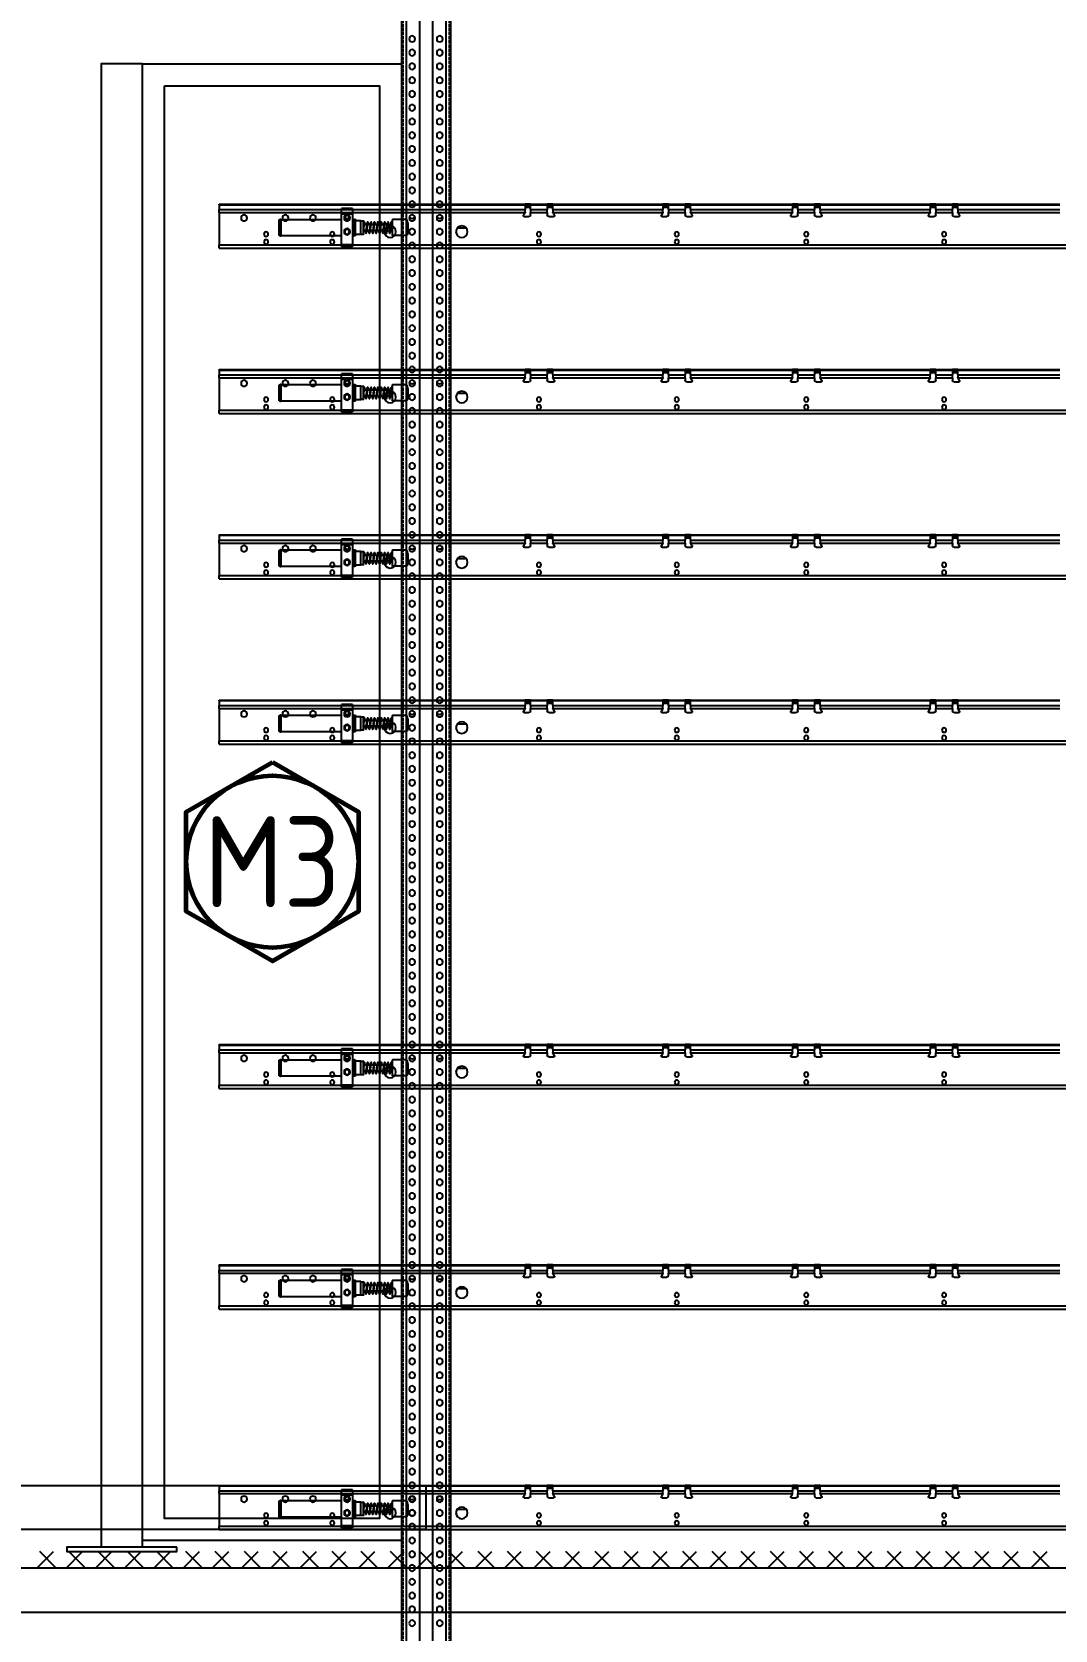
# Model space of a CAD drawing. Header units: millimetres. Extents: x -511490 to -68792, y -77452 to 318982.
# Drawn here: x -74405 to -72549, y 310007 to 312907 of the extents above; entities that cross this region are included whole.
import ezdxf
from ezdxf.enums import TextEntityAlignment as Align

# ---------------------------------------------------------------- set-up
doc = ezdxf.new("R2010")
doc.units = ezdxf.units.MM
doc.linetypes.add('P05529 MS Rack Elevation$0$AM_ISO02W050', pattern=[7.5, 6, -1.5])
for name, color, linetype, lineweight in [('Fencing', 62, 'Continuous', 60), ('Multishuttle Phantom', 8, 'Continuous', 25), ('P05529 MS Rack Elevation$1$Hidden', 9, 'P05529 MS Rack Elevation$0$AM_ISO02W050', 25)]:
    doc.layers.add(name, color=color, linetype=linetype, lineweight=lineweight)
doc.layers.add('P05529 MS Rack Elevation$1$FENCING', color=62, linetype='Continuous')
doc.styles.get("Standard").update_dxf_attribs({"font": 'ISOCP.SHX'})

# ---------------------------------------------------------------- blocks, each defined once
blk = doc.blocks.new('*U126')
for p, q in [((-106.9, -28), (-82.3, -28)), ((-82, -28.3), (-82, -56.7)), ((-15, -56.8), (-15, -28.2)), ((-14.8, -28), (-14, -28)), ((-14, -28), (-13.5, -27.5)), ((-14, -57), (-14, -28)), ((-10, -27.5), (-12.5, -27.5)), ((-12.5, -27.5), (-12.5, -57.5)), ((-10, -8), (-10, -18)), ((-10, -8), (10, -8)), ((-10, -18), (10, -18)), ((-10, -18), (-10, -73)), ((10, -18), (10, -8)), ((10, -73), (10, -18)), ((120.5, -27.5), (10, -27.5)), ((120.5, -27.5), (120.5, -57.5)), ((122, -28), (121.5, -27.5)), ((122, -57), (122, -28)), ((122.8, -28), (122, -28)), ((123, -56.8), (123, -28.2)), ((-110, -34.5), (-109.4, -30.2)), ((-110, -34.5), (-110, -50.5)), ((-110, -50.5), (-109.4, -54.8)), ((-106.9, -57), (-82.3, -57)), ((-82, -37.5), (-80.2, -37.5)), ((-82, -47.5), (-79.1, -47.5)), ((-78.7, -37.5), (-74.1, -37.5)), ((-77.6, -47.5), (-72.9, -47.5)), ((-72.5, -37.5), (-67.9, -37.5)), ((-71.4, -47.5), (-66.8, -47.5)), ((-66.4, -37.5), (-61.7, -37.5)), ((-65.3, -47.5), (-60.6, -47.5)), ((-60.2, -37.5), (-55.6, -37.5)), ((-59.1, -47.5), (-54.5, -47.5)), ((-54.1, -37.5), (-49.4, -37.5)), ((-52.9, -47.5), (-48.3, -47.5)), ((-47.9, -37.5), (-43.3, -37.5)), ((-46.8, -47.5), (-42.1, -47.5)), ((-41.7, -37.5), (-37.1, -37.5)), ((-40.6, -47.5), (-36, -47.5)), ((-35.6, -37.5), (-30.9, -37.5)), ((-34.5, -47.5), (-30, -47.5)), ((-30, -30.7), (-30, -30.6)), ((-30, -30.8), (-30, -30.7)), ((-30, -30.9), (-30, -30.8)), ((-30, -31.1), (-30, -30.9)), ((-30, -31.3), (-30, -31.1)), ((-30, -31.6), (-30, -31.3)), ((-30, -31.9), (-30, -31.6)), ((-30, -32.2), (-30, -31.9)), ((-30, -32.6), (-30, -32.2)), ((-30, -33.1), (-30, -32.6)), ((-30, -33.6), (-30, -33.1)), ((-30, -34.1), (-30, -33.6)), ((-30, -34.7), (-30, -34.1)), ((-30, -35.3), (-30, -34.7)), ((-30, -35.9), (-30, -35.3)), ((-30, -36.6), (-30, -35.9)), ((-30, -37.3), (-30, -36.6)), ((-30, -38), (-30, -37.3)), ((-30, -38.7), (-30, -38)), ((-30, -39.4), (-30, -38.7)), ((-30, -40.2), (-30, -39.4)), ((-30, -41), (-30, -40.2)), ((-30, -41.7), (-30, -41)), ((-30, -42.5), (-30, -41.7)), ((-30, -43.3), (-30, -42.5)), ((-30, -44), (-30, -43.3)), ((-30, -44.8), (-30, -44)), ((-30, -45.6), (-30, -44.8)), ((-30, -46.3), (-30, -45.6)), ((-30, -47), (-30, -46.3)), ((-30, -47.7), (-30, -47)), ((-30, -48.4), (-30, -47.7)), ((-30, -49.1), (-30, -48.4)), ((-30, -49.7), (-30, -49.1)), ((-30, -50.3), (-30, -49.7)), ((-30, -50.9), (-30, -50.3)), ((-30, -51.4), (-30, -50.9)), ((-30, -51.9), (-30, -51.4)), ((-30, -52.4), (-30, -51.9)), ((-30, -52.8), (-30, -52.4)), ((-30, -53.1), (-30, -52.8)), ((-30, -53.4), (-30, -53.1)), ((-30, -53.7), (-30, -53.4)), ((-30, -53.9), (-30, -53.7)), ((-30, -54.1), (-30, -53.9)), ((-30, -54.2), (-30, -54.1)), ((-30, -54.3), (-30, -54.2)), ((-30, -54.3), (-30, -54.3)), ((-25, -30.3), (-29.6, -30.3)), ((-29.6, -54.7), (-25, -54.7)), ((-25, -54.8), (-25, -30.2)), ((-25, -30.2), (-15, -30.2)), ((-25, -54.8), (-15, -54.8)), ((-14.8, -57), (-14, -57)), ((-14, -57), (-13.5, -57.5)), ((-12.5, -57.5), (-10, -57.5)), ((10, -57.5), (120.5, -57.5)), ((122, -57), (121.5, -57.5)), ((122.8, -57), (122, -57)), ((10, -73), (-10, -73)), ((-10, -73), (-10, -77)), ((-10, -77), (10, -77)), ((10, -77), (10, -73))]:
    blk.add_line(p, q)
for centre in [(0, -25), (0, -50)]:
    blk.add_circle(centre, 4.19)
for centre, radius, start, end in [((-106.9, -30.5), 2.5, 90, 172), ((-82.3, -28.3), 0.3, 0, 90), ((-14.8, -28.2), 0.2, 90, 180), ((122.8, -28.2), 0.2, 0, 90), ((-106.9, -54.5), 2.5, 188, 270), ((-82.3, -56.7), 0.3, 270, 0), ((-14.8, -56.8), 0.2, 180, 270), ((122.8, -56.8), 0.2, 270, 0)]:
    blk.add_arc(centre, radius, start, end)
for points, weights in [([(-12.5, -27.5), (-13.5, -27.5), (-13.5, -27.5)], [1, 1.03333333333, 1.03333333333]), ([(120.5, -27.5), (121.5, -27.5), (121.5, -27.5)], [1, 1.03333333333, 1.03333333333]), ([(-13.5, -57.5), (-13.5, -57.5), (-12.5, -57.5)], [1.03333333333, 1.03333333333, 1]), ([(121.5, -57.5), (121.5, -57.5), (120.5, -57.5)], [1.03333333333, 1.03333333333, 1])]:
    blk.add_rational_spline(points, weights, degree=2)
for points, knots in [([(-82, -36.2), (-82, -36.2), (-82, -36.2), (-81.9, -35.4), (-81.8, -34.8), (-81.5, -33.7), (-81.5, -33.3), (-81.2, -32.9), (-81.1, -32.8), (-80.9, -32.6), (-80.8, -32.6), (-80.5, -32.5), (-80.3, -32.5), (-80.1, -32.6), (-80, -32.6), (-79.8, -32.8), (-79.7, -32.9), (-79.6, -33.1), (-79.5, -33.2), (-79.3, -33.8), (-79.2, -34.3), (-78.9, -35.7), (-78.8, -36.6), (-78.6, -38.6), (-78.5, -39.6), (-78.3, -41.2), (-78.2, -41.8), (-78, -43.4), (-77.9, -44.5), (-77.7, -46.4), (-77.6, -47.3), (-77.4, -48.9), (-77.3, -49.6), (-77.1, -50.6), (-77, -51), (-76.9, -51.2), (-76.9, -51.2), (-76.9, -51.2)], [28.86339, 28.86339, 28.86339, 28.86339, 28.863495, 28.863495, 29.173521, 29.173521, 29.498008, 29.498008, 29.584441, 29.584441, 29.649921, 29.649921, 29.720703, 29.720703, 29.780978, 29.780978, 29.852036, 29.852036, 29.980845, 29.980845, 30.304271, 30.304271, 30.681291, 30.681291, 30.995027, 30.995027, 31.17754, 31.17754, 31.48734, 31.48734, 31.789604, 31.789604, 32.088264, 32.088264, 32.37768, 32.37768, 32.457621, 32.457621, 32.457621, 32.457621]), ([(-81.8, -47.5), (-81.8, -47.8), (-81.8, -48), (-81.9, -48.6), (-82, -48.9), (-82, -49.1)], [64.1268138, 64.1268138, 64.1268138, 64.1268138, 64.2208509, 64.2208509, 64.3339472, 64.3339472, 64.3339472, 64.3339472]), ([(-75.6, -47.5), (-75.7, -47.8), (-75.7, -48), (-75.8, -49.1), (-75.9, -49.8), (-76.2, -51), (-76.3, -51.4), (-76.5, -51.9), (-76.5, -52), (-76.7, -52.2), (-76.7, -52.3), (-76.9, -52.4), (-77, -52.4), (-77.3, -52.5), (-77.5, -52.5), (-77.7, -52.4), (-77.8, -52.4), (-78, -52.2), (-78.1, -52.2), (-78.2, -51.9), (-78.3, -51.8), (-78.5, -51.3), (-78.6, -50.8), (-78.8, -49.4), (-79, -48.4), (-79.2, -46.4), (-79.3, -45.4), (-79.6, -43.4), (-79.7, -42.4), (-79.9, -40.3), (-80, -39.4), (-80.2, -37.6), (-80.3, -36.7), (-80.5, -35.4), (-80.6, -34.8), (-80.8, -34.2), (-80.8, -34), (-80.9, -33.8), (-80.9, -33.8), (-80.9, -33.8)], [58.223512, 58.223512, 58.223512, 58.223512, 58.316913, 58.316913, 58.626103, 58.626103, 58.945046, 58.945046, 59.042707, 59.042707, 59.116183, 59.116183, 59.170723, 59.170723, 59.238817, 59.238817, 59.298867, 59.298867, 59.370139, 59.370139, 59.491493, 59.491493, 59.818371, 59.818371, 60.202246, 60.202246, 60.516023, 60.516023, 60.823347, 60.823347, 61.12741, 61.12741, 61.428546, 61.428546, 61.72477, 61.72477, 61.862786, 61.862786, 61.980154, 61.980154, 61.980154, 61.980154]), ([(-80.4, -35.9), (-80.4, -35.9), (-80.4, -36), (-80.5, -36.4), (-80.6, -37), (-80.7, -37.5)], [62.8556377, 62.8556377, 62.8556377, 62.8556377, 62.8722161, 62.8722161, 63.068351, 63.068351, 63.068351, 63.068351]), ([(-76, -37.5), (-76, -37), (-75.9, -36.6), (-75.7, -35.5), (-75.6, -34.8), (-75.4, -33.7), (-75.3, -33.3), (-75, -32.9), (-74.9, -32.8), (-74.7, -32.6), (-74.6, -32.6), (-74.3, -32.5), (-74.2, -32.5), (-73.9, -32.6), (-73.8, -32.6), (-73.6, -32.8), (-73.6, -32.9), (-73.4, -33.1), (-73.4, -33.2), (-73.2, -33.7), (-73, -34.2), (-72.8, -35.6), (-72.7, -36.6), (-72.4, -38.5), (-72.3, -39.5), (-72.1, -41.2), (-72.1, -41.8), (-71.9, -43.4), (-71.8, -44.5), (-71.6, -46.4), (-71.5, -47.3), (-71.2, -48.9), (-71.1, -49.5), (-70.9, -50.6), (-70.8, -51), (-70.7, -51.2), (-70.7, -51.2), (-70.7, -51.2)], [34.60346, 34.60346, 34.60346, 34.60346, 34.762954, 34.762954, 35.073851, 35.073851, 35.398272, 35.398272, 35.485981, 35.485981, 35.551798, 35.551798, 35.62076, 35.62076, 35.680336, 35.680336, 35.749728, 35.749728, 35.874808, 35.874808, 36.193973, 36.193973, 36.577381, 36.577381, 36.891351, 36.891351, 37.079851, 37.079851, 37.386603, 37.386603, 37.689384, 37.689384, 37.988918, 37.988918, 38.279036, 38.279036, 38.359782, 38.359782, 38.359782, 38.359782]), ([(-69.5, -47.5), (-69.5, -47.8), (-69.5, -48), (-69.7, -49.1), (-69.8, -49.8), (-70, -51), (-70.1, -51.4), (-70.3, -51.9), (-70.4, -52), (-70.5, -52.2), (-70.6, -52.3), (-70.8, -52.4), (-70.9, -52.4), (-71.1, -52.5), (-71.3, -52.5), (-71.6, -52.4), (-71.7, -52.4), (-71.9, -52.2), (-71.9, -52.1), (-72.1, -51.9), (-72.1, -51.8), (-72.3, -51.3), (-72.4, -50.7), (-72.7, -49.3), (-72.8, -48.3), (-73.1, -46.4), (-73.2, -45.4), (-73.4, -43.3), (-73.5, -42.3), (-73.7, -40.3), (-73.8, -39.3), (-74, -37.5), (-74.2, -36.7), (-74.4, -35.3), (-74.5, -34.7), (-74.6, -34.2), (-74.7, -34), (-74.7, -33.8), (-74.7, -33.8), (-74.7, -33.8)], [52.320014, 52.320014, 52.320014, 52.320014, 52.413725, 52.413725, 52.722601, 52.722601, 53.042099, 53.042099, 53.140236, 53.140236, 53.21288, 53.21288, 53.268455, 53.268455, 53.337917, 53.337917, 53.398398, 53.398398, 53.470573, 53.470573, 53.594239, 53.594239, 53.926597, 53.926597, 54.304459, 54.304459, 54.618019, 54.618019, 54.925001, 54.925001, 55.229183, 55.229183, 55.531009, 55.531009, 55.827872, 55.827872, 55.965679, 55.965679, 56.077402, 56.077402, 56.077402, 56.077402]), ([(-74.3, -35.9), (-74.3, -35.9), (-74.3, -35.9), (-74.4, -36.4), (-74.4, -36.9), (-74.5, -37.5)], [56.9523107, 56.9523107, 56.9523107, 56.9523107, 56.9616765, 56.9616765, 57.1649992, 57.1649992, 57.1649992, 57.1649992]), ([(-69.9, -37.5), (-69.8, -37), (-69.7, -36.6), (-69.6, -35.4), (-69.5, -34.8), (-69.2, -33.7), (-69.1, -33.3), (-68.9, -32.9), (-68.8, -32.8), (-68.6, -32.6), (-68.4, -32.6), (-68.2, -32.5), (-68, -32.5), (-67.7, -32.6), (-67.6, -32.6), (-67.5, -32.8), (-67.4, -32.9), (-67.2, -33.1), (-67.2, -33.2), (-67, -33.8), (-66.9, -34.3), (-66.6, -35.7), (-66.5, -36.6), (-66.2, -38.6), (-66.1, -39.6), (-66, -41.2), (-65.9, -41.8), (-65.7, -43.4), (-65.6, -44.5), (-65.4, -46.4), (-65.3, -47.3), (-65.1, -48.9), (-65, -49.6), (-64.8, -50.6), (-64.7, -51), (-64.6, -51.2), (-64.6, -51.2), (-64.6, -51.2)], [40.505717, 40.505717, 40.505717, 40.505717, 40.669226, 40.669226, 40.979261, 40.979261, 41.303776, 41.303776, 41.389737, 41.389737, 41.454485, 41.454485, 41.525171, 41.525171, 41.585414, 41.585414, 41.65638, 41.65638, 41.784378, 41.784378, 42.108325, 42.108325, 42.485638, 42.485638, 42.799378, 42.799378, 42.98199, 42.98199, 43.291839, 43.291839, 43.594145, 43.594145, 43.892814, 43.892814, 44.182217, 44.182217, 44.262149, 44.262149, 44.262149, 44.262149]), ([(-63.3, -47.5), (-63.3, -47.8), (-63.4, -48), (-63.5, -49.1), (-63.6, -49.8), (-63.8, -51), (-64, -51.4), (-64.2, -51.9), (-64.2, -52), (-64.4, -52.2), (-64.4, -52.3), (-64.6, -52.4), (-64.7, -52.4), (-65, -52.5), (-65.1, -52.5), (-65.4, -52.4), (-65.5, -52.4), (-65.7, -52.2), (-65.7, -52.2), (-65.9, -51.9), (-66, -51.8), (-66.2, -51.3), (-66.3, -50.8), (-66.5, -49.4), (-66.7, -48.4), (-66.9, -46.4), (-67, -45.4), (-67.2, -43.4), (-67.3, -42.4), (-67.6, -40.4), (-67.7, -39.4), (-67.9, -37.6), (-68, -36.7), (-68.2, -35.4), (-68.3, -34.8), (-68.4, -34.2), (-68.5, -34), (-68.6, -33.8), (-68.6, -33.8), (-68.6, -33.8), (-68.6, -33.8), (-68.6, -33.8)], [46.416686, 46.416686, 46.416686, 46.416686, 46.510389, 46.510389, 46.819476, 46.819476, 47.138452, 47.138452, 47.236136, 47.236136, 47.309568, 47.309568, 47.36421, 47.36421, 47.431932, 47.431932, 47.49189, 47.49189, 47.563011, 47.563011, 47.683968, 47.683968, 48.010255, 48.010255, 48.394445, 48.394445, 48.70829, 48.70829, 49.015537, 49.015537, 49.319552, 49.319552, 49.620683, 49.620683, 49.916951, 49.916951, 50.055042, 50.055042, 50.173089, 50.173089, 50.173569, 50.173569, 50.173569, 50.173569]), ([(-68.1, -35.9), (-68.1, -35.9), (-68.1, -36), (-68.2, -36.4), (-68.3, -37), (-68.3, -37.5)], [51.0488375, 51.0488375, 51.0488375, 51.0488375, 51.0644532, 51.0644532, 51.2615499, 51.2615499, 51.2615499, 51.2615499]), ([(-63.7, -37.5), (-63.6, -37.1), (-63.6, -36.6), (-63.4, -35.5), (-63.3, -34.8), (-63.1, -33.7), (-63, -33.3), (-62.7, -32.9), (-62.6, -32.8), (-62.4, -32.6), (-62.3, -32.6), (-62, -32.5), (-61.8, -32.5), (-61.6, -32.6), (-61.5, -32.6), (-61.3, -32.8), (-61.2, -32.9), (-61.1, -33.1), (-61, -33.2), (-60.8, -33.7), (-60.7, -34.2), (-60.5, -35.6), (-60.3, -36.6), (-60.1, -38.6), (-60, -39.6), (-59.8, -41.2), (-59.7, -41.8), (-59.6, -43.4), (-59.5, -44.5), (-59.2, -46.4), (-59.1, -47.3), (-58.9, -48.9), (-58.8, -49.5), (-58.6, -50.6), (-58.5, -51), (-58.4, -51.2), (-58.4, -51.2), (-58.4, -51.2)], [46.407924, 46.407924, 46.407924, 46.407924, 46.565995, 46.565995, 46.876921, 46.876921, 47.20131, 47.20131, 47.289663, 47.289663, 47.356356, 47.356356, 47.425545, 47.425545, 47.485248, 47.485248, 47.55484, 47.55484, 47.680244, 47.680244, 48.002697, 48.002697, 48.384175, 48.384175, 48.697774, 48.697774, 48.884316, 48.884316, 49.19134, 49.19134, 49.494055, 49.494055, 49.793477, 49.793477, 50.0837, 50.0837, 50.164065, 50.164065, 50.164065, 50.164065]), ([(-57.1, -47.5), (-57.2, -47.8), (-57.2, -48), (-57.4, -49.1), (-57.5, -49.8), (-57.7, -51), (-57.8, -51.4), (-58, -51.9), (-58.1, -52), (-58.2, -52.2), (-58.3, -52.3), (-58.5, -52.4), (-58.6, -52.4), (-58.8, -52.5), (-59, -52.5), (-59.3, -52.4), (-59.4, -52.4), (-59.5, -52.2), (-59.6, -52.1), (-59.7, -51.9), (-59.8, -51.8), (-60, -51.3), (-60.1, -50.7), (-60.4, -49.3), (-60.5, -48.3), (-60.8, -46.4), (-60.9, -45.4), (-61.1, -43.3), (-61.2, -42.3), (-61.4, -40.3), (-61.5, -39.3), (-61.7, -37.5), (-61.8, -36.7), (-62, -35.3), (-62.2, -34.7), (-62.3, -34.2), (-62.3, -34), (-62.4, -33.8), (-62.4, -33.8), (-62.4, -33.8)], [40.513195, 40.513195, 40.513195, 40.513195, 40.606585, 40.606585, 40.915464, 40.915464, 41.235104, 41.235104, 41.33317, 41.33317, 41.406186, 41.406186, 41.461715, 41.461715, 41.531186, 41.531186, 41.591711, 41.591711, 41.664021, 41.664021, 41.788653, 41.788653, 42.120463, 42.120463, 42.497836, 42.497836, 42.811419, 42.811419, 43.118339, 43.118339, 43.422925, 43.422925, 43.724549, 43.724549, 44.020895, 44.020895, 44.158476, 44.158476, 44.270322, 44.270322, 44.270322, 44.270322]), ([(-62, -35.9), (-62, -35.9), (-62, -35.9), (-62, -36.4), (-62.1, -36.9), (-62.2, -37.5)], [45.1454964, 45.1454964, 45.1454964, 45.1454964, 45.1569066, 45.1569066, 45.3581758, 45.3581758, 45.3581758, 45.3581758]), ([(-57.5, -37.5), (-57.5, -37), (-57.4, -36.6), (-57.3, -35.4), (-57.1, -34.8), (-56.9, -33.7), (-56.8, -33.3), (-56.5, -32.9), (-56.5, -32.8), (-56.2, -32.6), (-56.1, -32.6), (-55.9, -32.5), (-55.7, -32.5), (-55.4, -32.6), (-55.3, -32.6), (-55.1, -32.8), (-55.1, -32.9), (-54.9, -33.1), (-54.9, -33.2), (-54.7, -33.8), (-54.6, -34.3), (-54.3, -35.7), (-54.2, -36.6), (-53.9, -38.6), (-53.8, -39.6), (-53.6, -41.2), (-53.6, -41.8), (-53.4, -43.4), (-53.3, -44.5), (-53.1, -46.4), (-53, -47.3), (-52.8, -48.9), (-52.7, -49.6), (-52.5, -50.6), (-52.4, -51), (-52.3, -51.2), (-52.3, -51.2), (-52.3, -51.2)], [52.310169, 52.310169, 52.310169, 52.310169, 52.474724, 52.474724, 52.784782, 52.784782, 53.109318, 53.109318, 53.194885, 53.194885, 53.25904, 53.25904, 53.329628, 53.329628, 53.389826, 53.389826, 53.460684, 53.460684, 53.587777, 53.587777, 53.91268, 53.91268, 54.290286, 54.290286, 54.604017, 54.604017, 54.786438, 54.786438, 55.096293, 55.096293, 55.398649, 55.398649, 55.697339, 55.697339, 55.986729, 55.986729, 56.06669, 56.06669, 56.06669, 56.06669]), ([(-51, -47.5), (-51, -47.8), (-51.1, -48), (-51.2, -49.1), (-51.3, -49.8), (-51.5, -51), (-51.6, -51.4), (-51.8, -51.9), (-51.9, -52), (-52, -52.2), (-52.1, -52.3), (-52.3, -52.4), (-52.4, -52.4), (-52.7, -52.5), (-52.8, -52.5), (-53.1, -52.4), (-53.2, -52.4), (-53.4, -52.2), (-53.4, -52.2), (-53.6, -51.9), (-53.6, -51.8), (-53.8, -51.3), (-54, -50.8), (-54.2, -49.4), (-54.3, -48.4), (-54.6, -46.4), (-54.7, -45.4), (-54.9, -43.4), (-55, -42.4), (-55.2, -40.4), (-55.4, -39.4), (-55.6, -37.6), (-55.7, -36.7), (-55.9, -35.4), (-56, -34.8), (-56.1, -34.2), (-56.2, -34), (-56.2, -33.8), (-56.3, -33.8), (-56.3, -33.8), (-56.3, -33.8), (-56.3, -33.8)], [34.609838, 34.609838, 34.609838, 34.609838, 34.703869, 34.703869, 35.012894, 35.012894, 35.331775, 35.331775, 35.429527, 35.429527, 35.502919, 35.502919, 35.557636, 35.557636, 35.625246, 35.625246, 35.685062, 35.685062, 35.756059, 35.756059, 35.876817, 35.876817, 36.203016, 36.203016, 36.587214, 36.587214, 36.901093, 36.901093, 37.208268, 37.208268, 37.512244, 37.512244, 37.813374, 37.813374, 38.109681, 38.109681, 38.247815, 38.247815, 38.365913, 38.365913, 38.366935, 38.366935, 38.366935, 38.366935]), ([(-55.8, -35.9), (-55.8, -35.9), (-55.8, -36), (-55.9, -36.4), (-56, -37), (-56, -37.5)], [39.2420207, 39.2420207, 39.2420207, 39.2420207, 39.2569284, 39.2569284, 39.4547331, 39.4547331, 39.4547331, 39.4547331]), ([(-51.4, -37.5), (-51.3, -37.1), (-51.3, -36.6), (-51.1, -35.5), (-51, -34.8), (-50.8, -33.7), (-50.7, -33.4), (-50.4, -32.9), (-50.3, -32.8), (-50.1, -32.6), (-50, -32.6), (-49.7, -32.5), (-49.5, -32.5), (-49.3, -32.6), (-49.2, -32.6), (-49, -32.8), (-48.9, -32.9), (-48.8, -33.1), (-48.7, -33.2), (-48.5, -33.7), (-48.4, -34.2), (-48.2, -35.6), (-48, -36.6), (-47.8, -38.6), (-47.7, -39.6), (-47.5, -41.2), (-47.4, -41.8), (-47.2, -43.4), (-47.1, -44.5), (-46.9, -46.4), (-46.8, -47.3), (-46.6, -48.9), (-46.5, -49.5), (-46.3, -50.6), (-46.2, -51), (-46.1, -51.2), (-46.1, -51.2), (-46.1, -51.2)], [58.212387, 58.212387, 58.212387, 58.212387, 58.36735, 58.36735, 58.678239, 58.678239, 59.002446, 59.002446, 59.092159, 59.092159, 59.160494, 59.160494, 59.22987, 59.22987, 59.289675, 59.289675, 59.359498, 59.359498, 59.485624, 59.485624, 59.806494, 59.806494, 60.188991, 60.188991, 60.502813, 60.502813, 60.688755, 60.688755, 60.995578, 60.995578, 61.298169, 61.298169, 61.597517, 61.597517, 61.887814, 61.887814, 61.968275, 61.968275, 61.968275, 61.968275]), ([(-44.8, -47.5), (-44.9, -47.8), (-44.9, -48), (-45, -49.1), (-45.1, -49.8), (-45.4, -51), (-45.5, -51.4), (-45.7, -51.9), (-45.7, -52), (-45.9, -52.2), (-46, -52.3), (-46.1, -52.4), (-46.3, -52.4), (-46.5, -52.5), (-46.7, -52.5), (-46.9, -52.4), (-47, -52.4), (-47.2, -52.2), (-47.3, -52.1), (-47.4, -51.9), (-47.5, -51.8), (-47.7, -51.2), (-47.8, -50.7), (-48.1, -49.3), (-48.2, -48.3), (-48.4, -46.4), (-48.6, -45.4), (-48.8, -43.3), (-48.9, -42.3), (-49.1, -40.3), (-49.2, -39.3), (-49.4, -37.5), (-49.5, -36.7), (-49.7, -35.3), (-49.8, -34.7), (-50, -34.2), (-50, -34), (-50.1, -33.8), (-50.1, -33.8), (-50.1, -33.8)], [28.706388, 28.706388, 28.706388, 28.706388, 28.799378, 28.799378, 29.108392, 29.108392, 29.42812, 29.42812, 29.526085, 29.526085, 29.599499, 29.599499, 29.654993, 29.654993, 29.724473, 29.724473, 29.78504, 29.78504, 29.857486, 29.857486, 29.983019, 29.983019, 30.314833, 30.314833, 30.691622, 30.691622, 31.005192, 31.005192, 31.312217, 31.312217, 31.616603, 31.616603, 31.91853, 31.91853, 32.215156, 32.215156, 32.352861, 32.352861, 32.463602, 32.463602, 32.463602, 32.463602]), ([(-49.6, -35.9), (-49.6, -35.9), (-49.7, -35.9), (-49.7, -36.4), (-49.8, -36.9), (-49.9, -37.5)], [33.3386366, 33.3386366, 33.3386366, 33.3386366, 33.351921, 33.351921, 33.551335, 33.551335, 33.551335, 33.551335]), ([(-45.2, -37.5), (-45.2, -37), (-45.1, -36.6), (-44.9, -35.4), (-44.8, -34.8), (-44.6, -33.7), (-44.5, -33.3), (-44.2, -32.9), (-44.1, -32.8), (-43.9, -32.6), (-43.8, -32.6), (-43.5, -32.5), (-43.4, -32.5), (-43.1, -32.6), (-43, -32.6), (-42.8, -32.8), (-42.8, -32.9), (-42.6, -33.1), (-42.6, -33.2), (-42.4, -33.7), (-42.2, -34.3), (-42, -35.7), (-41.9, -36.6), (-41.6, -38.6), (-41.5, -39.6), (-41.3, -41.2), (-41.3, -41.8), (-41.1, -43.4), (-41, -44.5), (-40.8, -46.4), (-40.7, -47.3), (-40.4, -48.9), (-40.3, -49.6), (-40.1, -50.6), (-40, -51), (-40, -51.2), (-39.9, -51.2), (-39.9, -51.2)], [64.114595, 64.114595, 64.114595, 64.114595, 64.27961, 64.27961, 64.589679, 64.589679, 64.9142, 64.9142, 64.999659, 64.999659, 65.063573, 65.063573, 65.134078, 65.134078, 65.194217, 65.194217, 65.264967, 65.264967, 65.391345, 65.391345, 65.717062, 65.717062, 66.09492, 66.09492, 66.408641, 66.408641, 66.590863, 66.590863, 66.900671, 66.900671, 67.203087, 67.203087, 67.501806, 67.501806, 67.791197, 67.791197, 67.871191, 67.871191, 67.871191, 67.871191]), ([(-38.7, -47.5), (-38.7, -47.8), (-38.7, -48), (-38.9, -49.1), (-39, -49.8), (-39.2, -51), (-39.3, -51.4), (-39.5, -51.9), (-39.6, -52), (-39.7, -52.2), (-39.8, -52.3), (-40, -52.4), (-40.1, -52.4), (-40.3, -52.5), (-40.5, -52.5), (-40.8, -52.4), (-40.9, -52.4), (-41, -52.2), (-41.1, -52.2), (-41.3, -51.9), (-41.3, -51.8), (-41.5, -51.3), (-41.6, -50.8), (-41.9, -49.4), (-42, -48.4), (-42.3, -46.4), (-42.4, -45.4), (-42.6, -43.4), (-42.7, -42.4), (-42.9, -40.4), (-43, -39.4), (-43.2, -37.6), (-43.4, -36.7), (-43.6, -35.4), (-43.7, -34.8), (-43.8, -34.2), (-43.9, -34), (-43.9, -33.8), (-44, -33.8), (-44, -33.8), (-44, -33.8), (-44, -33.8)], [22.803, 22.803, 22.803, 22.803, 22.897327, 22.897327, 23.206284, 23.206284, 23.52515, 23.52515, 23.622953, 23.622953, 23.696256, 23.696256, 23.751029, 23.751029, 23.818823, 23.818823, 23.878466, 23.878466, 23.949419, 23.949419, 24.070314, 24.070314, 24.397209, 24.397209, 24.780913, 24.780913, 25.094781, 25.094781, 25.401887, 25.401887, 25.705829, 25.705829, 26.006956, 26.006956, 26.303285, 26.303285, 26.441414, 26.441414, 26.559371, 26.559371, 26.560272, 26.560272, 26.560272, 26.560272]), ([(-43.5, -35.9), (-43.5, -35.9), (-43.5, -36), (-43.6, -36.4), (-43.6, -37), (-43.7, -37.5)], [27.4352082, 27.4352082, 27.4352082, 27.4352082, 27.4499146, 27.4499146, 27.6479221, 27.6479221, 27.6479221, 27.6479221]), ([(-39.1, -37.5), (-39, -37.1), (-39, -36.7), (-38.8, -35.5), (-38.7, -34.8), (-38.4, -33.7), (-38.4, -33.4), (-38.1, -32.9), (-38, -32.8), (-37.8, -32.6), (-37.7, -32.6), (-37.4, -32.5), (-37.2, -32.5), (-37, -32.6), (-36.9, -32.6), (-36.7, -32.8), (-36.6, -32.9), (-36.5, -33.1), (-36.4, -33.2), (-36.2, -33.7), (-36.1, -34.2), (-35.8, -35.6), (-35.7, -36.6), (-35.5, -38.6), (-35.3, -39.6), (-35.2, -41.2), (-35.1, -41.8), (-34.9, -43.4), (-34.8, -44.5), (-34.6, -46.4), (-34.5, -47.3), (-34.3, -48.9), (-34.2, -49.5), (-34, -50.6), (-33.9, -51), (-33.8, -51.2), (-33.8, -51.2), (-33.8, -51.2)], [70.016821, 70.016821, 70.016821, 70.016821, 70.170029, 70.170029, 70.480871, 70.480871, 70.80504, 70.80504, 70.89546, 70.89546, 70.964744, 70.964744, 71.034611, 71.034611, 71.094496, 71.094496, 71.164615, 71.164615, 71.291503, 71.291503, 71.613803, 71.613803, 71.995473, 71.995473, 72.309179, 72.309179, 72.493175, 72.493175, 72.800086, 72.800086, 73.102604, 73.102604, 73.401854, 73.401854, 73.692154, 73.692154, 73.772449, 73.772449, 73.772449, 73.772449]), ([(-32.5, -47.5), (-32.5, -47.8), (-32.6, -48), (-32.7, -49.1), (-32.8, -49.8), (-33.1, -51), (-33.2, -51.4), (-33.4, -51.9), (-33.4, -52), (-33.6, -52.2), (-33.6, -52.3), (-33.8, -52.4), (-33.9, -52.4), (-34.2, -52.5), (-34.4, -52.5), (-34.6, -52.4), (-34.7, -52.4), (-34.9, -52.2), (-35, -52.1), (-35.1, -51.9), (-35.2, -51.8), (-35.4, -51.2), (-35.5, -50.7), (-35.7, -49.3), (-35.9, -48.3), (-36.1, -46.3), (-36.2, -45.3), (-36.5, -43.3), (-36.6, -42.3), (-36.8, -40.3), (-36.9, -39.3), (-37.1, -37.5), (-37.2, -36.7), (-37.4, -35.3), (-37.5, -34.7), (-37.7, -34.1), (-37.7, -34), (-37.8, -33.8), (-37.8, -33.8), (-37.8, -33.8)], [16.899615, 16.899615, 16.899615, 16.899615, 16.992201, 16.992201, 17.301298, 17.301298, 17.621152, 17.621152, 17.719006, 17.719006, 17.79265, 17.79265, 17.84818, 17.84818, 17.917654, 17.917654, 17.978247, 17.978247, 18.050761, 18.050761, 18.176519, 18.176519, 18.512042, 18.512042, 18.888026, 18.888026, 19.201447, 19.201447, 19.508483, 19.508483, 19.812916, 19.812916, 20.114808, 20.114808, 20.411287, 20.411287, 20.54879, 20.54879, 20.65669, 20.65669, 20.65669, 20.65669]), ([(-37.3, -35.9), (-37.3, -35.9), (-37.3, -36), (-37.4, -36.5), (-37.5, -37), (-37.5, -37.5)], [21.5317945, 21.5317945, 21.5317945, 21.5317945, 21.5490753, 21.5490753, 21.744507, 21.744507, 21.744507, 21.744507]), ([(-32.9, -37.5), (-32.8, -37), (-32.8, -36.6), (-32.6, -35.4), (-32.5, -34.8), (-32.3, -33.7), (-32.2, -33.3), (-31.9, -32.9), (-31.8, -32.8), (-31.6, -32.6), (-31.5, -32.6), (-31.2, -32.5), (-31, -32.5), (-30.8, -32.6), (-30.7, -32.6), (-30.5, -32.8), (-30.4, -32.9), (-30.3, -33.1), (-30.2, -33.2), (-30.1, -33.5), (-30.1, -33.7), (-30, -34)], [75.919009, 75.919009, 75.919009, 75.919009, 76.084451, 76.084451, 76.394547, 76.394547, 76.719063, 76.719063, 76.804395, 76.804395, 76.868069, 76.868069, 76.938483, 76.938483, 76.998554, 76.998554, 77.06917, 77.06917, 77.19496, 77.19496, 77.346645, 77.346645, 77.346645, 77.346645]), ([(-30, -46), (-30.1, -45.5), (-30.1, -45), (-30.3, -43.4), (-30.4, -42.4), (-30.6, -40.4), (-30.7, -39.4), (-30.9, -37.6), (-31, -36.7), (-31.2, -35.4), (-31.3, -34.8), (-31.5, -34.2), (-31.5, -34), (-31.6, -33.8), (-31.6, -33.8), (-31.6, -33.8), (-31.6, -33.8), (-31.6, -33.8)], [13.120237, 13.120237, 13.120237, 13.120237, 13.287509, 13.287509, 13.594562, 13.594562, 13.898482, 13.898482, 14.199628, 14.199628, 14.496015, 14.496015, 14.634196, 14.634196, 14.752166, 14.752166, 14.753616, 14.753616, 14.753616, 14.753616]), ([(-31.2, -35.9), (-31.2, -35.9), (-31.2, -35.9), (-31.3, -36.4), (-31.3, -36.9), (-31.4, -37.5)], [15.6284329, 15.6284329, 15.6284329, 15.6284329, 15.6419693, 15.6419693, 15.8411448, 15.8411448, 15.8411448, 15.8411448]), ([(-29.6, -30.3), (-29.6, -30.3), (-29.7, -30.3), (-29.8, -30.3), (-29.8, -30.3), (-29.9, -30.4), (-29.9, -30.4), (-30, -30.5), (-30, -30.6), (-30, -30.6)], [0, 0, 0, 0, 0.01330218, 0.01330218, 0.02903581, 0.02903581, 0.04830976, 0.04830976, 0.07138819, 0.07138819, 0.07138819, 0.07138819]), ([(-30, -54.3), (-30, -54.4), (-30, -54.5), (-29.9, -54.6), (-29.9, -54.6), (-29.8, -54.7), (-29.8, -54.7), (-29.7, -54.7), (-29.6, -54.7), (-29.6, -54.7)], [0.21688849, 0.21688849, 0.21688849, 0.21688849, 0.23996692, 0.23996692, 0.25924088, 0.25924088, 0.2749745, 0.2749745, 0.28827668, 0.28827668, 0.28827668, 0.28827668])]:
    blk.add_open_spline(points, degree=3, knots=knots)
for points in [[(-77.4, -49.1), (-77.3, -48.6), (-77.2, -48.1), (-77.1, -47.5)], [(-71.2, -49.1), (-71.1, -48.6), (-71, -48.1), (-71, -47.5)], [(-65, -49.1), (-65, -48.6), (-64.9, -48.1), (-64.8, -47.5)], [(-58.9, -49.1), (-58.8, -48.6), (-58.7, -48.1), (-58.7, -47.5)], [(-52.7, -49.1), (-52.6, -48.6), (-52.6, -48.1), (-52.5, -47.5)], [(-46.6, -49.1), (-46.5, -48.6), (-46.4, -48.1), (-46.3, -47.5)], [(-40.4, -49.1), (-40.3, -48.6), (-40.3, -48.1), (-40.2, -47.5)], [(-34.2, -49.1), (-34.2, -48.6), (-34.1, -48.1), (-34, -47.5)]]:
    blk.add_open_spline(points, degree=3)
blk = doc.blocks.new('P05529 MS Rack Elevation$0$RAIL INTERNAL & RUN OUT')
for p, q in [((-53008, 11790.2), (-53192.7, 11790.2)), ((-53008, 11789.2), (-53192.7, 11789.2)), ((-53008, 11780.3), (-53192.7, 11780.3)), ((-53008, 11775.2), (-53192.6, 11775.2)), ((-53010.8, 11769.9), (-53008.4, 11774.1)), ((-53008, 11790.2), (-52998, 11790.2)), ((-53008, 11790.2), (-53008, 11789.2)), ((-53008, 11780.3), (-53008, 11789.2)), ((-52998, 11787.2), (-53008, 11787.2)), ((-53008, 11784.2), (-52998, 11784.2)), ((-53008, 11780.3), (-53008, 11775.6)), ((-52998, 11789.2), (-52998, 11790.2)), ((-52967.7, 11790.2), (-52998, 11790.2)), ((-52998, 11789.2), (-52998, 11780.3)), ((-52967.7, 11789.2), (-52998, 11789.2)), ((-52998, 11775.2), (-52998, 11780.3)), ((-52967.7, 11780.3), (-52998, 11780.3)), ((-52998, 11775.2), (-52998, 11770.7)), ((-52967.7, 11775.2), (-52998, 11775.2)), ((-52967.7, 11790.2), (-52957.7, 11790.2)), ((-52967.7, 11790.2), (-52967.7, 11789.2)), ((-52967.7, 11780.3), (-52967.7, 11789.2)), ((-52957.7, 11787.2), (-52967.7, 11787.2)), ((-52967.7, 11784.2), (-52957.7, 11784.2)), ((-52967.7, 11780.3), (-52967.7, 11775.2)), ((-52967.7, 11770.7), (-52967.7, 11775.2)), ((-52957.7, 11789.2), (-52957.7, 11790.2)), ((-52758, 11790.2), (-52957.7, 11790.2)), ((-52957.7, 11789.2), (-52957.7, 11780.3)), ((-52758, 11789.2), (-52957.7, 11789.2)), ((-52957.7, 11775.6), (-52957.7, 11780.3)), ((-52758, 11780.3), (-52957.7, 11780.3)), ((-52758, 11775.2), (-52957.6, 11775.2)), ((-52957.3, 11774.1), (-52954.9, 11769.9)), ((-52760.8, 11769.9), (-52758.4, 11774.1)), ((-52758, 11790.2), (-52758, 11789.2)), ((-52758, 11790.2), (-52748, 11790.2)), ((-52758, 11780.3), (-52758, 11789.2)), ((-52748, 11787.2), (-52758, 11787.2)), ((-52758, 11784.2), (-52748, 11784.2)), ((-52758, 11780.3), (-52758, 11775.6)), ((-52748, 11789.2), (-52748, 11790.2)), ((-52717.7, 11790.2), (-52748, 11790.2)), ((-52748, 11789.2), (-52748, 11780.3)), ((-52717.7, 11789.2), (-52748, 11789.2)), ((-52748, 11775.2), (-52748, 11780.3)), ((-52717.7, 11780.3), (-52748, 11780.3)), ((-52748, 11775.2), (-52748, 11770.7)), ((-52717.7, 11775.2), (-52748, 11775.2)), ((-52717.7, 11790.2), (-52717.7, 11789.2)), ((-52717.7, 11790.2), (-52707.7, 11790.2)), ((-52717.7, 11780.3), (-52717.7, 11789.2)), ((-52707.7, 11787.2), (-52717.7, 11787.2)), ((-52717.7, 11784.2), (-52707.7, 11784.2)), ((-52717.7, 11780.3), (-52717.7, 11775.2)), ((-52717.7, 11770.7), (-52717.7, 11775.2)), ((-52707.7, 11789.2), (-52707.7, 11790.2)), ((-52523, 11790.2), (-52707.7, 11790.2)), ((-52707.7, 11789.2), (-52707.7, 11780.3)), ((-52523, 11789.2), (-52707.7, 11789.2)), ((-52707.7, 11775.6), (-52707.7, 11780.3)), ((-52523, 11780.3), (-52707.7, 11780.3)), ((-52523, 11775.2), (-52707.6, 11775.2)), ((-52707.3, 11774.1), (-52704.9, 11769.9)), ((-52525.8, 11769.9), (-52523.4, 11774.1)), ((-52523, 11790.2), (-52523, 11789.2)), ((-52523, 11790.2), (-52513, 11790.2)), ((-52523, 11780.3), (-52523, 11789.2)), ((-52513, 11787.2), (-52523, 11787.2)), ((-52523, 11784.2), (-52513, 11784.2)), ((-52523, 11780.3), (-52523, 11775.6)), ((-52513, 11789.2), (-52513, 11790.2)), ((-52482.7, 11790.2), (-52513, 11790.2)), ((-52513, 11789.2), (-52513, 11780.3)), ((-52482.7, 11789.2), (-52513, 11789.2)), ((-52513, 11775.2), (-52513, 11780.3)), ((-52482.7, 11780.3), (-52513, 11780.3)), ((-52513, 11775.2), (-52513, 11770.7)), ((-52482.7, 11775.2), (-52513, 11775.2)), ((-52482.7, 11790.2), (-52472.7, 11790.2)), ((-52482.7, 11790.2), (-52482.7, 11789.2)), ((-52482.7, 11780.3), (-52482.7, 11789.2)), ((-52472.7, 11787.2), (-52482.7, 11787.2)), ((-52482.7, 11784.2), (-52472.7, 11784.2)), ((-52482.7, 11780.3), (-52482.7, 11775.2)), ((-52482.7, 11770.7), (-52482.7, 11775.2)), ((-52472.7, 11789.2), (-52472.7, 11790.2)), ((-52273, 11790.2), (-52472.7, 11790.2)), ((-52472.7, 11789.2), (-52472.7, 11780.3)), ((-52273, 11789.2), (-52472.7, 11789.2)), ((-52472.7, 11775.6), (-52472.7, 11780.3)), ((-52273, 11780.3), (-52472.7, 11780.3)), ((-52273, 11775.2), (-52472.6, 11775.2)), ((-52472.3, 11774.1), (-52469.9, 11769.9)), ((-52275.8, 11769.9), (-52273.4, 11774.1)), ((-52273, 11790.2), (-52273, 11789.2)), ((-52273, 11790.2), (-52263, 11790.2)), ((-52273, 11780.3), (-52273, 11789.2)), ((-52263, 11787.2), (-52273, 11787.2)), ((-52273, 11784.2), (-52263, 11784.2)), ((-52273, 11780.3), (-52273, 11775.6)), ((-52263, 11789.2), (-52263, 11790.2)), ((-52232.7, 11790.2), (-52263, 11790.2)), ((-52263, 11789.2), (-52263, 11780.3)), ((-52232.7, 11789.2), (-52263, 11789.2)), ((-52263, 11775.2), (-52263, 11780.3)), ((-52232.7, 11780.3), (-52263, 11780.3)), ((-52263, 11775.2), (-52263, 11770.7)), ((-52232.7, 11775.2), (-52263, 11775.2)), ((-52232.7, 11790.2), (-52222.7, 11790.2)), ((-52232.7, 11790.2), (-52232.7, 11789.2)), ((-52232.7, 11780.3), (-52232.7, 11789.2)), ((-52222.7, 11787.2), (-52232.7, 11787.2)), ((-52232.7, 11784.2), (-52222.7, 11784.2)), ((-52232.7, 11780.3), (-52232.7, 11775.2)), ((-52232.7, 11770.7), (-52232.7, 11775.2)), ((-52222.7, 11789.2), (-52222.7, 11790.2)), ((-51667.8, 11790.2), (-52222.7, 11790.2)), ((-52222.7, 11789.2), (-52222.7, 11780.3)), ((-51667.8, 11789.2), (-52222.7, 11789.2)), ((-52222.7, 11775.6), (-52222.7, 11780.3)), ((-51667.8, 11780.3), (-52222.7, 11780.3)), ((-51667.8, 11775.2), (-52222.6, 11775.2)), ((-52222.3, 11774.1), (-52219.9, 11769.9)), ((-51667.8, 11789.2), (-51667.8, 11790.2)), ((-51667.8, 11789.2), (-51667.8, 11780.3)), ((-51667.8, 11775.2), (-51667.8, 11780.3)), ((-51667.8, 11775.2), (-51667.8, 11716.2)), ((-53001, 11767.7), (-53009.5, 11767.7)), ((-52956.2, 11767.7), (-52964.7, 11767.7)), ((-52751, 11767.7), (-52759.5, 11767.7)), ((-52706.2, 11767.7), (-52714.7, 11767.7)), ((-52516, 11767.7), (-52524.5, 11767.7)), ((-52471.2, 11767.7), (-52479.7, 11767.7)), ((-52266, 11767.7), (-52274.5, 11767.7)), ((-52221.2, 11767.7), (-52229.7, 11767.7)), ((-52100, 11747.2), (-52115.6, 11747.2)), ((-51970, 11747.2), (-51985.6, 11747.2)), ((-51667.8, 11716.2), (-54642.8, 11716.2)), ((-51667.8, 11710.2), (-51667.8, 11716.2)), ((-51667.8, 11710.2), (-54642.8, 11710.2))]:
    blk.add_line(p, q)
for centre, radius in [((-52107.8, 11740.2), 10.5), ((-52067.8, 11765.2), 5.5), ((-52017.8, 11765.2), 5.5), ((-51977.8, 11740.2), 10.5), ((-51899.8, 11765.2), 5.5), ((-51899.8, 11740.2), 5.5), ((-51837.8, 11765.2), 5.5), ((-51787.8, 11765.2), 5.5), ((-51712.8, 11765.2), 5.5), ((-52982.8, 11735.7), 4), ((-52982.8, 11721.7), 4), ((-52732.8, 11735.7), 4), ((-52732.8, 11721.7), 4), ((-52497.8, 11735.7), 4), ((-52497.8, 11721.7), 4), ((-52247.8, 11735.7), 4), ((-52247.8, 11721.7), 4), ((-51872.8, 11735.7), 4), ((-51872.8, 11721.7), 4), ((-51752.8, 11735.7), 4), ((-51752.8, 11721.7), 4)]:
    blk.add_circle(centre, radius)
for centre, radius, start, end in [((-53011, 11775.6), 3, 330, 353.2613), ((-52954.7, 11775.6), 3, 186.7387, 210), ((-52761, 11775.6), 3, 330, 353.2613), ((-52704.7, 11775.6), 3, 186.7387, 210), ((-52526, 11775.6), 3, 330, 353.2613), ((-52469.7, 11775.6), 3, 186.7387, 210), ((-52276, 11775.6), 3, 330, 353.2613), ((-52219.7, 11775.6), 3, 186.7387, 210), ((-53009.5, 11769.2), 1.5, 150, 270), ((-53001, 11770.7), 3, 270, 0), ((-52964.7, 11770.7), 3, 180, 270), ((-52956.2, 11769.2), 1.5, 270, 30), ((-52759.5, 11769.2), 1.5, 150, 270), ((-52751, 11770.7), 3, 270, 0), ((-52714.7, 11770.7), 3, 180, 270), ((-52706.2, 11769.2), 1.5, 270, 30), ((-52524.5, 11769.2), 1.5, 150, 270), ((-52516, 11770.7), 3, 270, 0), ((-52479.7, 11770.7), 3, 180, 270), ((-52471.2, 11769.2), 1.5, 270, 30), ((-52274.5, 11769.2), 1.5, 150, 270), ((-52266, 11770.7), 3, 270, 0), ((-52229.7, 11770.7), 3, 180, 270), ((-52221.2, 11769.2), 1.5, 270, 30), ((-52067.8, 11769.2), 5.5, 201.3237, 338.6763), ((-52017.8, 11769.2), 5.5, 201.3237, 338.6763), ((-51899.8, 11769.2), 5.5, 201.3237, 338.6763)]:
    blk.add_arc(centre, radius, start, end)
for points in [[(-53008, 11775.2), (-53008, 11775.3), (-53008, 11775.5), (-53008, 11775.6)], [(-52957.7, 11775.6), (-52957.7, 11775.5), (-52957.7, 11775.3), (-52957.6, 11775.2)], [(-52758, 11775.2), (-52758, 11775.3), (-52758, 11775.5), (-52758, 11775.6)], [(-52707.7, 11775.6), (-52707.7, 11775.5), (-52707.7, 11775.3), (-52707.6, 11775.2)], [(-52523, 11775.2), (-52523, 11775.3), (-52523, 11775.5), (-52523, 11775.6)], [(-52472.7, 11775.6), (-52472.7, 11775.5), (-52472.7, 11775.3), (-52472.6, 11775.2)], [(-52273, 11775.2), (-52273, 11775.3), (-52273, 11775.5), (-52273, 11775.6)], [(-52222.7, 11775.6), (-52222.7, 11775.5), (-52222.7, 11775.3), (-52222.6, 11775.2)]]:
    blk.add_open_spline(points, degree=3)
blk = doc.blocks.new('*U129')
blk.add_lwpolyline([(-25, 25), (5175, 25), (5175, -55), (-25, -55)], close=True)
for centre in [(2550, 0), (2600, 0), (2550, -25), (2600, -25)]:
    blk.add_circle(centre, 5.5)
blk = doc.blocks.new('P05529 MS Rack Elevation$0$End of Aisle Fence Plat')
at = {"layer": 'P05529 MS Rack Elevation$1$FENCING'}
blk.add_lwpolyline([(165.8, 8), (165.8, 2700), (90.8, 2700), (90.8, 8)], dxfattribs=at)
for points in [[(165.8, 2700), (635.7, 2700), (635.7, 20), (165.8, 20)], [(205.8, 2660), (595.7, 2660), (595.7, 60), (205.8, 60)], [(228.3, 8), (28.3, 8), (28.3, 0), (228.3, 0)]]:
    blk.add_lwpolyline(points, close=True, dxfattribs=at)
blk = doc.blocks.new('*U128')
blk.add_lwpolyline([(-25, 25), (2575, 25), (2575, -55), (-25, -55)], close=True)
for centre in [(2550, 0), (2550, -25)]:
    blk.add_circle(centre, 5.5)
blk = doc.blocks.new('PanelNumber')
blk.add_lwpolyline([(0, 136.6), (118.3, 68.3), (118.3, -68.3), (0, -136.6), (-118.3, -68.3), (-118.3, 68.3)], close=True)
blk.add_circle((0, 0), 118.3)
blk.add_attdef('PANELNO', text='', height=125).set_placement((0, 0), align=Align.MIDDLE_CENTER)
blk = doc.blocks.new('*U132')
for p, q in [((-44.3, 11854), (-44.3, 60)), ((-35.9, 11854), (-35.9, 60)), ((-11.9, 11854), (-11.9, 60)), ((11.9, 11854), (11.9, 60)), ((35.8, 11854), (35.8, 60)), ((44.2, 11854), (44.2, 60))]:
    blk.add_line(p, q)
for centre in [(-25, 5766.5), (25, 5766.5), (-25, 5741.5), (25, 5741.5), (-25, 5716.5), (25, 5716.5), (-25, 5691.5), (25, 5691.5), (-25, 5666.5), (25, 5666.5), (-25, 5641.5), (25, 5641.5), (-25, 5616.5), (25, 5616.5), (-25, 5591.5), (-25, 5566.5), (25, 5591.5), (25, 5566.5), (-25, 5541.5), (25, 5541.5), (-25, 5516.5), (25, 5516.5), (-25, 5491.5), (25, 5491.5), (-25, 5466.5), (25, 5466.5), (-25, 5441.5), (25, 5441.5), (-25, 5416.5), (-25, 5391.5), (25, 5416.5), (25, 5391.5), (-25, 5366.5), (25, 5366.5), (-25, 5341.5), (25, 5341.5), (-25, 5316.5), (25, 5316.5), (-25, 5291.5), (25, 5291.5), (-25, 5266.5), (25, 5266.5), (-25, 5241.5), (-25, 5216.5), (25, 5241.5), (25, 5216.5), (-25, 5191.5), (25, 5191.5), (-25, 5166.5), (25, 5166.5), (-25, 5141.5), (25, 5141.5), (-25, 5116.5), (25, 5116.5), (-25, 5091.5), (25, 5091.5), (-25, 5066.5), (-25, 5041.5), (25, 5066.5), (25, 5041.5), (-25, 5016.5), (25, 5016.5), (-25, 4991.5), (25, 4991.5), (-25, 4966.5), (25, 4966.5), (-25, 4941.5), (25, 4941.5), (-25, 4916.5), (25, 4916.5), (-25, 4891.5), (25, 4891.5), (-25, 4866.5), (-25, 4841.5), (25, 4866.5), (25, 4841.5), (-25, 4816.5), (25, 4816.5), (-25, 4791.5), (25, 4791.5), (-25, 4766.5), (25, 4766.5), (-25, 4741.5), (25, 4741.5), (-25, 4716.5), (25, 4716.5), (-25, 4691.5), (-25, 4666.5), (25, 4691.5), (25, 4666.5), (-25, 4641.5), (25, 4641.5), (-25, 4616.5), (25, 4616.5), (-25, 4591.5), (25, 4591.5), (-25, 4566.5), (25, 4566.5), (-25, 4541.5), (25, 4541.5), (-25, 4516.5), (-25, 4491.5), (25, 4516.5), (25, 4491.5), (-25, 4466.5), (25, 4466.5), (-25, 4441.5), (25, 4441.5), (-25, 4416.5), (25, 4416.5), (-25, 4391.5), (25, 4391.5), (-25, 4366.5), (25, 4366.5), (-25, 4341.5), (-25, 4316.5), (25, 4341.5), (25, 4316.5), (-25, 4291.5), (25, 4291.5), (-25, 4266.5), (25, 4266.5), (-25, 4241.5), (25, 4241.5), (-25, 4216.5), (25, 4216.5), (-25, 4191.5), (25, 4191.5), (-25, 4166.5), (25, 4166.5), (-25, 4141.5), (-25, 4116.5), (25, 4141.5), (25, 4116.5), (-25, 4091.5), (25, 4091.5), (-25, 4066.5), (25, 4066.5), (-25, 4041.5), (25, 4041.5), (-25, 4016.5), (25, 4016.5), (-25, 3991.5), (25, 3991.5), (-25, 3966.5), (-25, 3941.5), (25, 3966.5), (25, 3941.5), (-25, 3916.5), (25, 3916.5), (-25, 3891.5), (25, 3891.5), (-25, 3866.5), (25, 3866.5), (-25, 3841.5), (25, 3841.5), (-25, 3816.5), (25, 3816.5), (-25, 3791.5), (-25, 3766.5), (25, 3791.5), (25, 3766.5), (-25, 3741.5), (25, 3741.5), (-25, 3716.5), (25, 3716.5), (-25, 3691.5), (25, 3691.5), (-25, 3666.5), (25, 3666.5), (-25, 3641.5), (25, 3641.5), (-25, 3616.5), (-25, 3591.5), (25, 3616.5), (25, 3591.5), (-25, 3566.5), (25, 3566.5), (-25, 3541.5), (25, 3541.5), (-25, 3516.5), (25, 3516.5), (-25, 3491.5), (25, 3491.5), (-25, 3466.5), (25, 3466.5), (-25, 3441.5), (25, 3441.5), (-25, 3416.5), (-25, 3391.5), (25, 3416.5), (25, 3391.5), (-25, 3366.5), (25, 3366.5), (-25, 3341.5), (25, 3341.5), (-25, 3316.5), (25, 3316.5), (-25, 3291.5), (25, 3291.5), (-25, 3266.5), (25, 3266.5), (-25, 3241.5), (-25, 3216.5), (25, 3241.5), (25, 3216.5), (-25, 3191.5), (25, 3191.5), (-25, 3166.5), (25, 3166.5), (-25, 3141.5), (25, 3141.5), (-25, 3116.5), (25, 3116.5), (-25, 3091.5), (25, 3091.5), (-25, 3066.5), (-25, 3041.5), (25, 3066.5), (25, 3041.5), (-25, 3016.5), (25, 3016.5), (-25, 2991.5), (25, 2991.5), (-25, 2966.5), (25, 2966.5), (-25, 2941.5), (25, 2941.5), (-25, 2916.5), (25, 2916.5), (-25, 2891.5), (25, 2891.5)]:
    blk.add_circle(centre, 5.5)
at = {"layer": 'P05529 MS Rack Elevation$1$Hidden'}
for p, q in [((-41.9, 11854), (-41.9, 60)), ((41.8, 11854), (41.8, 60))]:
    blk.add_line(p, q, dxfattribs=at)

msp = doc.modelspace()

# ---------------------------------------------------------------- linework, layer by layer
at = {"layer": 'Multishuttle Phantom', "color": 9, "linetype": 'Continuous'}
for p, q in [((-74395.9, 310119.7), (-74365.9, 310149.7)), ((-74360.7, 310119.7), (-74390.7, 310149.7)), ((-74342.8, 310119.7), (-74312.8, 310149.7)), ((-74307.6, 310119.7), (-74337.6, 310149.7)), ((-74289.8, 310119.7), (-74259.8, 310149.7)), ((-74254.6, 310119.7), (-74284.6, 310149.7)), ((-74236.8, 310119.7), (-74206.8, 310149.7)), ((-74201.6, 310119.7), (-74231.6, 310149.7)), ((-74183.7, 310119.7), (-74153.7, 310149.7)), ((-74148.5, 310119.7), (-74178.5, 310149.7)), ((-74130.7, 310119.7), (-74100.7, 310149.7)), ((-74095.5, 310119.7), (-74125.5, 310149.7)), ((-74077.7, 310119.7), (-74047.7, 310149.7)), ((-74042.5, 310119.7), (-74072.5, 310149.7)), ((-74024.6, 310119.7), (-73994.6, 310149.7)), ((-73989.4, 310119.7), (-74019.4, 310149.7)), ((-73971.6, 310119.7), (-73941.6, 310149.7)), ((-73936.4, 310119.7), (-73966.4, 310149.7)), ((-73918.6, 310119.7), (-73888.6, 310149.7)), ((-73883.4, 310119.7), (-73913.4, 310149.7)), ((-73865.5, 310119.7), (-73835.5, 310149.7)), ((-73830.3, 310119.7), (-73860.3, 310149.7)), ((-73812.5, 310119.7), (-73782.5, 310149.7)), ((-73777.3, 310119.7), (-73807.3, 310149.7)), ((-73759.5, 310119.7), (-73729.5, 310149.7)), ((-73724.3, 310119.7), (-73754.3, 310149.7)), ((-73706.4, 310119.7), (-73676.4, 310149.7)), ((-73671.2, 310119.7), (-73701.2, 310149.7)), ((-73653.4, 310119.7), (-73623.4, 310149.7)), ((-73618.2, 310119.7), (-73648.2, 310149.7)), ((-73600.4, 310119.7), (-73570.4, 310149.7)), ((-73565.2, 310119.7), (-73595.2, 310149.7)), ((-73547.3, 310119.7), (-73517.3, 310149.7)), ((-73512.1, 310119.7), (-73542.1, 310149.7)), ((-73494.3, 310119.7), (-73464.3, 310149.7)), ((-73459.1, 310119.7), (-73489.1, 310149.7)), ((-73441.3, 310119.7), (-73411.3, 310149.7)), ((-73406.1, 310119.7), (-73436.1, 310149.7)), ((-73388.2, 310119.7), (-73358.2, 310149.7)), ((-73353, 310119.7), (-73383, 310149.7)), ((-73335.2, 310119.7), (-73305.2, 310149.7)), ((-73300, 310119.7), (-73330, 310149.7)), ((-73282.2, 310119.7), (-73252.2, 310149.7)), ((-73247, 310119.7), (-73277, 310149.7)), ((-73229.1, 310119.7), (-73199.1, 310149.7)), ((-73193.9, 310119.7), (-73223.9, 310149.7)), ((-73176.1, 310119.7), (-73146.1, 310149.7)), ((-73140.9, 310119.7), (-73170.9, 310149.7)), ((-73123.1, 310119.7), (-73093.1, 310149.7)), ((-73087.9, 310119.7), (-73117.9, 310149.7)), ((-73070, 310119.7), (-73040, 310149.7)), ((-73034.8, 310119.7), (-73064.8, 310149.7)), ((-73017, 310119.7), (-72987, 310149.7)), ((-72981.8, 310119.7), (-73011.8, 310149.7)), ((-72964, 310119.7), (-72934, 310149.7)), ((-72928.8, 310119.7), (-72958.8, 310149.7)), ((-72910.9, 310119.7), (-72880.9, 310149.7)), ((-72875.7, 310119.7), (-72905.7, 310149.7)), ((-72857.9, 310119.7), (-72827.9, 310149.7)), ((-72822.7, 310119.7), (-72852.7, 310149.7)), ((-72804.9, 310119.7), (-72774.9, 310149.7)), ((-72769.7, 310119.7), (-72799.7, 310149.7)), ((-72751.8, 310119.7), (-72721.8, 310149.7)), ((-72716.6, 310119.7), (-72746.6, 310149.7)), ((-72698.8, 310119.7), (-72668.8, 310149.7)), ((-72663.6, 310119.7), (-72693.6, 310149.7)), ((-72645.8, 310119.7), (-72615.8, 310149.7)), ((-72610.6, 310119.7), (-72640.6, 310149.7)), ((-72592.7, 310119.7), (-72562.7, 310149.7)), ((-72557.5, 310119.7), (-72587.5, 310149.7))]:
    msp.add_line(p, q, dxfattribs=at)

# ---------------------------------------------------------------- block references
at = {"layer": 'Fencing', "xscale": 1.32, "yscale": 1.32, "zscale": 1.32}
msp.add_blockref('PanelNumber', (-73968.6, 311401.6), dxfattribs=at).add_auto_attribs({'PANELNO': 'M3'})
at = {"layer": 'Multishuttle Phantom', "xscale": -1}
for name, p in [('*U132', (-73690, 307128.2)), ('P05529 MS Rack Elevation$0$RAIL INTERNAL & RUN OUT', (-125732.8, 300804.6)), ('*U126', (-73833, 312594.7)), ('P05529 MS Rack Elevation$0$RAIL INTERNAL & RUN OUT', (-125732.8, 300504.6)), ('*U126', (-73833, 312294.7)), ('P05529 MS Rack Elevation$0$RAIL INTERNAL & RUN OUT', (-125732.8, 300204.6)), ('*U126', (-73833, 311994.7)), ('P05529 MS Rack Elevation$0$RAIL INTERNAL & RUN OUT', (-125732.8, 299904.6)), ('*U126', (-73833, 311694.7)), ('P05529 MS Rack Elevation$0$RAIL INTERNAL & RUN OUT', (-125732.8, 299279.6)), ('*U126', (-73833, 311069.7)), ('P05529 MS Rack Elevation$0$RAIL INTERNAL & RUN OUT', (-125732.8, 298879.6)), ('*U126', (-73833, 310669.7)), ('P05529 MS Rack Elevation$0$RAIL INTERNAL & RUN OUT', (-125732.8, 298479.6)), ('*U126', (-73833, 310269.7)), ('*U129', (-71115, 310094.7))]:
    msp.add_blockref(name, p, dxfattribs=at)
at = {"layer": 'Multishuttle Phantom'}
msp.add_blockref('*U128', (-76265, 310244.7), dxfattribs=at)
at = {"layer": 'P05529 MS Rack Elevation$1$FENCING'}
msp.add_blockref('P05529 MS Rack Elevation$0$End of Aisle Fence Plat', (-74370, 310149.7), dxfattribs=at)

doc.saveas('drawing.dxf')
